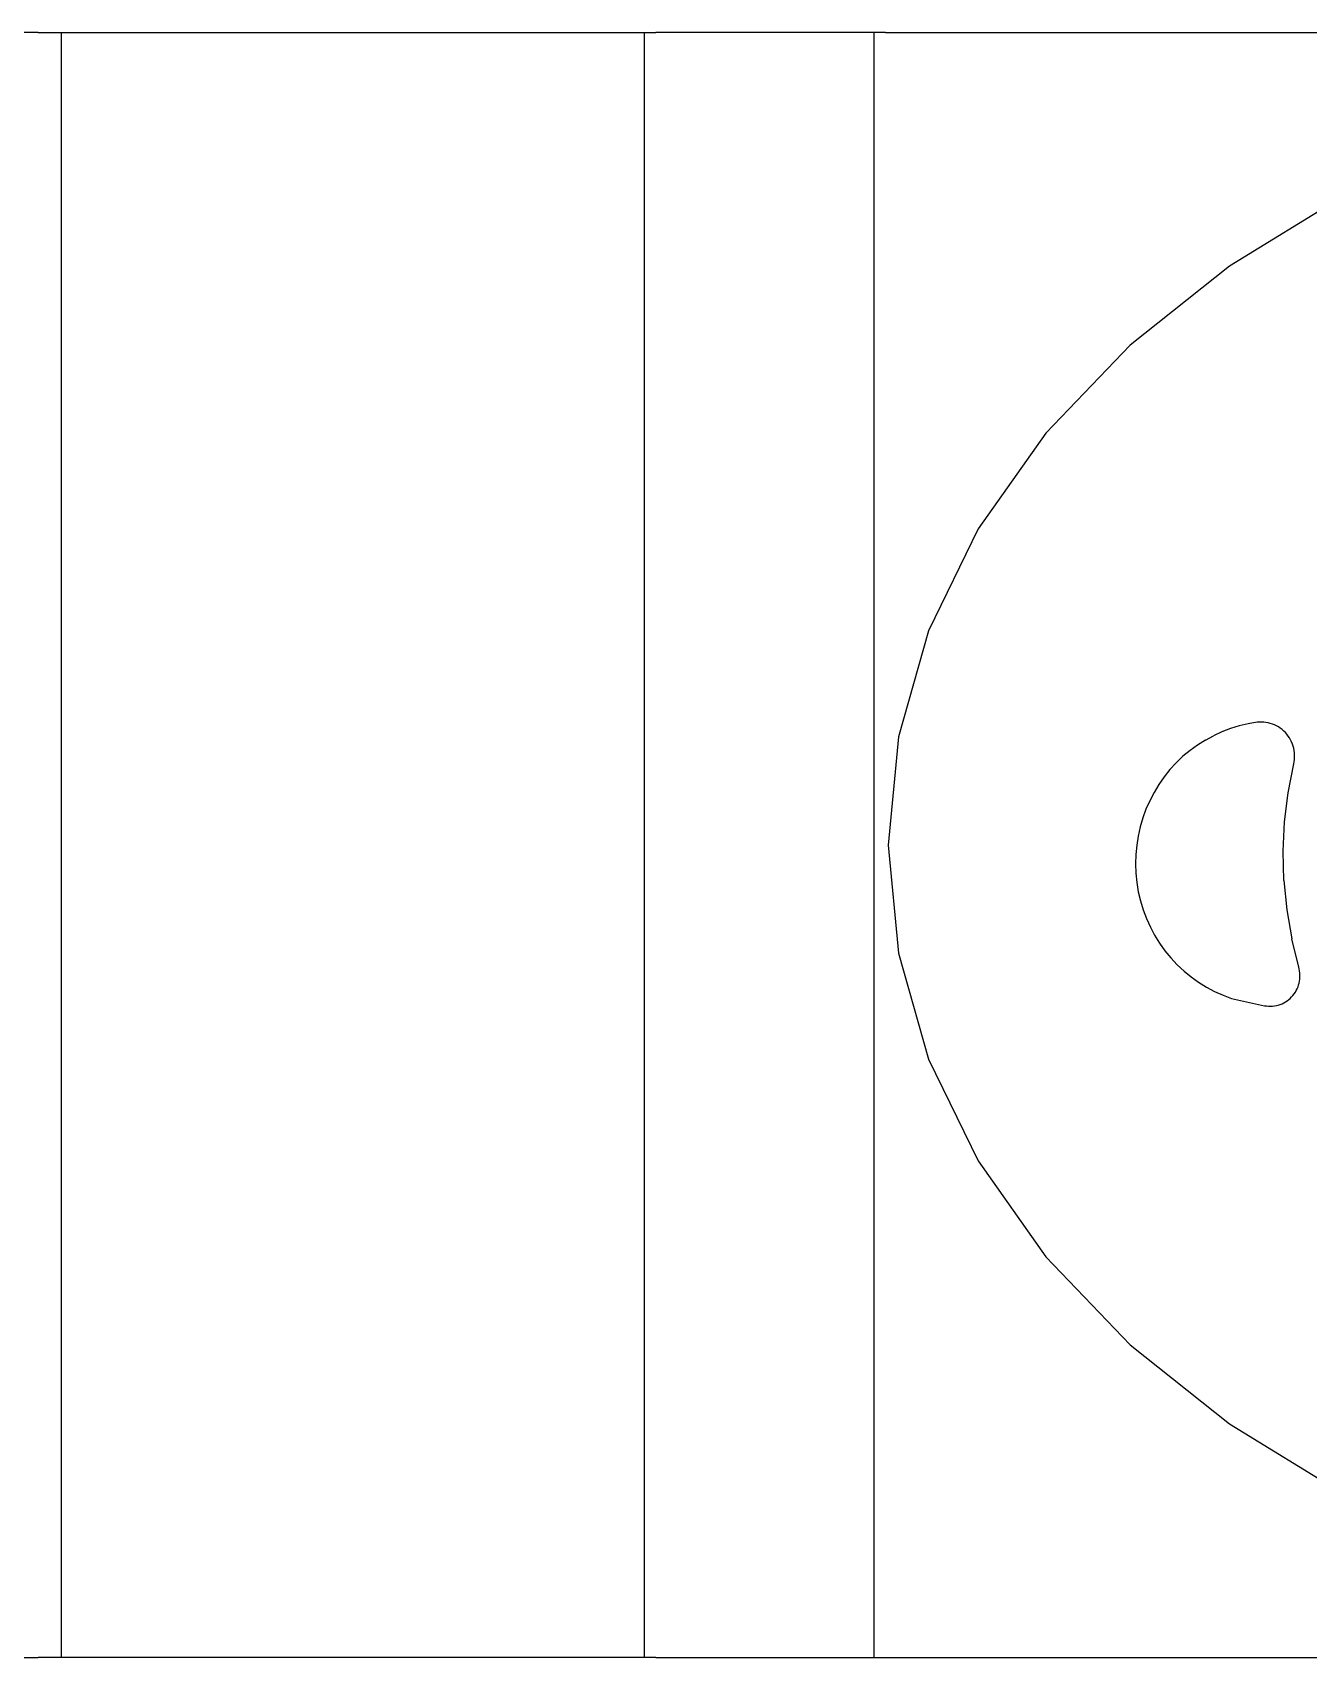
# Model space of a CAD drawing. Extents: x 396092 to 455492, y 17293 to 132793.
# Drawn here: x 407996 to 408105.9, y 60901 to 61041 of the extents above; entities that cross this region are included whole.
import ezdxf

# ---------------------------------------------------------------- set-up
doc = ezdxf.new("R2010")
doc.units = 0
doc.header["$LTSCALE"] = 1000
doc.header["$MEASUREMENT"] = 0
doc.layers.add('MU', color=34, linetype='Continuous')

msp = doc.modelspace()

# ---------------------------------------------------------------- linework, layer by layer
at = {"layer": 'MU', "color": 37}
for p, q in [((407996.51, 61040.95), (407976.73, 61040.95)), ((407996.51, 61040.95), (408049.73, 61040.95)), ((407998.53, 60900.95), (407998.53, 61040.95)), ((408048.75, 60900.95), (408048.75, 61040.95)), ((408069.51, 61040.95), (408049.73, 61040.95)), ((408068.53, 60900.95), (408068.53, 61040.95)), ((408069.51, 61040.95), (408168.63, 61040.95)), ((408108.88, 61026.78), (408099.15, 61020.83)), ((408099.15, 61020.83), (408090.58, 61014.01)), ((408090.58, 61014.01), (408083.31, 61006.42)), ((408083.31, 61006.42), (408077.48, 60998.18)), ((408077.48, 60998.18), (408073.21, 60989.41)), ((408073.21, 60989.41), (408070.61, 60980.28)), ((408099.97, 60981.21), (408099.21, 60980.98)), ((408100.74, 60981.39), (408099.97, 60981.21)), ((408101.52, 60981.52), (408100.74, 60981.39)), ((408101.71, 60981.53), (408101.52, 60981.52)), ((408101.9, 60981.54), (408101.71, 60981.53)), ((408102.09, 60981.53), (408101.9, 60981.54)), ((408102.28, 60981.51), (408102.09, 60981.53)), ((408102.47, 60981.48), (408102.28, 60981.51)), ((408102.65, 60981.43), (408102.47, 60981.48)), ((408102.84, 60981.37), (408102.65, 60981.43)), ((408103.01, 60981.3), (408102.84, 60981.37)), ((408103.19, 60981.22), (408103.01, 60981.3)), ((408103.35, 60981.12), (408103.19, 60981.22)), ((408070.61, 60980.28), (408069.73, 60970.95)), ((408097.06, 60979.99), (408096.38, 60979.56)), ((408097.06, 60979.99), (408097.75, 60980.37)), ((408098.47, 60980.7), (408097.75, 60980.37)), ((408099.21, 60980.98), (408098.47, 60980.7)), ((408103.51, 60981.02), (408103.35, 60981.12)), ((408103.67, 60980.9), (408103.51, 60981.02)), ((408103.81, 60980.77), (408103.67, 60980.9)), ((408103.95, 60980.64), (408103.81, 60980.77)), ((408104.08, 60980.49), (408103.95, 60980.64)), ((408104.19, 60980.34), (408104.08, 60980.49)), ((408104.3, 60980.18), (408104.19, 60980.34)), ((408104.4, 60980.01), (408104.3, 60980.18)), ((408104.48, 60979.83), (408104.4, 60980.01)), ((408104.56, 60979.65), (408104.48, 60979.83)), ((408095.13, 60978.59), (408094.55, 60978.03)), ((408095.74, 60979.1), (408095.13, 60978.59)), ((408096.38, 60979.56), (408095.74, 60979.1)), ((408104.62, 60979.47), (408104.56, 60979.65)), ((408104.67, 60979.28), (408104.62, 60979.47)), ((408104.71, 60979.09), (408104.67, 60979.28)), ((408104.73, 60978.9), (408104.71, 60979.09)), ((408104.75, 60978.7), (408104.73, 60978.9)), ((408104.73, 60978.31), (408104.75, 60978.51)), ((408104.75, 60978.51), (408104.75, 60978.7)), ((408094.01, 60977.45), (408093.51, 60976.82)), ((408094.55, 60978.03), (408094.01, 60977.45)), ((408104.18, 60975.45), (408104.67, 60977.93)), ((408104.67, 60977.93), (408104.71, 60978.12)), ((408104.71, 60978.12), (408104.73, 60978.31)), ((408093.05, 60976.17), (408092.64, 60975.48)), ((408093.51, 60976.82), (408093.05, 60976.17)), ((408092.27, 60974.77), (408091.94, 60974.04)), ((408092.64, 60975.48), (408092.27, 60974.77)), ((408103.88, 60972.94), (408104.18, 60975.45)), ((408091.66, 60973.28), (408091.44, 60972.51)), ((408091.94, 60974.04), (408091.66, 60973.28)), ((408103.76, 60970.41), (408103.88, 60972.94)), ((408091.26, 60971.72), (408091.14, 60970.93)), ((408091.44, 60972.51), (408091.26, 60971.72)), ((408069.73, 60970.95), (408070.61, 60961.62)), ((408091.06, 60970.13), (408091.04, 60969.32)), ((408091.14, 60970.93), (408091.06, 60970.13)), ((408103.82, 60967.89), (408103.76, 60970.41)), ((408091.04, 60969.32), (408091.07, 60968.51)), ((408091.07, 60968.51), (408091.15, 60967.71)), ((408091.15, 60967.71), (408091.28, 60966.92)), ((408103.82, 60967.89), (408104.07, 60965.37)), ((408091.28, 60966.92), (408091.47, 60966.13)), ((408091.47, 60966.13), (408091.7, 60965.36)), ((408091.7, 60965.36), (408091.98, 60964.61)), ((408091.98, 60964.61), (408092.32, 60963.88)), ((408104.07, 60965.37), (408104.5, 60962.88)), ((408092.32, 60963.88), (408092.69, 60963.17)), ((408092.69, 60963.17), (408093.12, 60962.49)), ((408070.61, 60961.62), (408073.21, 60952.49)), ((408093.12, 60962.49), (408093.58, 60961.84)), ((408093.58, 60961.84), (408094.09, 60961.22)), ((408105.11, 60960.43), (408104.5, 60962.88)), ((408094.09, 60961.22), (408094.63, 60960.64)), ((408094.63, 60960.64), (408095.22, 60960.09)), ((408105.15, 60960.27), (408105.11, 60960.43)), ((408105.18, 60960.1), (408105.15, 60960.27)), ((408095.22, 60960.09), (408095.83, 60959.59)), ((408095.83, 60959.59), (408096.48, 60959.13)), ((408096.48, 60959.13), (408097.15, 60958.71)), ((408105.04, 60958.73), (408105.09, 60958.9)), ((408105.09, 60958.9), (408105.14, 60959.06)), ((408105.14, 60959.06), (408105.17, 60959.23)), ((408105.17, 60959.23), (408105.2, 60959.4)), ((408105.2, 60959.92), (408105.18, 60960.1)), ((408105.21, 60959.75), (408105.2, 60959.92)), ((408105.2, 60959.4), (408105.21, 60959.58)), ((408105.21, 60959.58), (408105.21, 60959.75)), ((408097.15, 60958.71), (408097.85, 60958.34)), ((408097.85, 60958.34), (408098.58, 60958.02)), ((408098.58, 60958.02), (408099.32, 60957.74)), ((408099.32, 60957.74), (408102.16, 60957.1)), ((408103.81, 60957.35), (408103.96, 60957.43)), ((408103.96, 60957.43), (408104.1, 60957.53)), ((408104.1, 60957.53), (408104.24, 60957.63)), ((408104.24, 60957.63), (408104.37, 60957.74)), ((408104.37, 60957.74), (408104.49, 60957.86)), ((408104.49, 60957.86), (408104.6, 60957.99)), ((408104.6, 60957.99), (408104.71, 60958.13)), ((408104.71, 60958.13), (408104.81, 60958.27)), ((408104.81, 60958.27), (408104.89, 60958.42)), ((408104.89, 60958.42), (408104.97, 60958.57)), ((408104.97, 60958.57), (408105.04, 60958.73)), ((408102.16, 60957.1), (408102.33, 60957.08)), ((408102.33, 60957.08), (408102.5, 60957.06)), ((408102.5, 60957.06), (408102.67, 60957.06)), ((408102.67, 60957.06), (408102.84, 60957.07)), ((408102.84, 60957.07), (408103.01, 60957.08)), ((408103.01, 60957.08), (408103.18, 60957.12)), ((408103.18, 60957.12), (408103.34, 60957.16)), ((408103.34, 60957.16), (408103.5, 60957.21)), ((408103.5, 60957.21), (408103.66, 60957.27)), ((408103.66, 60957.27), (408103.81, 60957.35)), ((408073.21, 60952.49), (408077.48, 60943.73)), ((408077.48, 60943.73), (408083.31, 60935.48)), ((408083.31, 60935.48), (408090.58, 60927.89)), ((408090.58, 60927.89), (408099.15, 60921.07)), ((408099.15, 60921.07), (408108.88, 60915.12)), ((407976.73, 60900.95), (407996.51, 60900.95)), ((408049.73, 60900.95), (407996.51, 60900.95)), ((408049.73, 60900.95), (408069.51, 60900.95)), ((408069.51, 60900.95), (408168.63, 60900.95))]:
    msp.add_line(p, q, dxfattribs=at)

doc.saveas('drawing.dxf')
